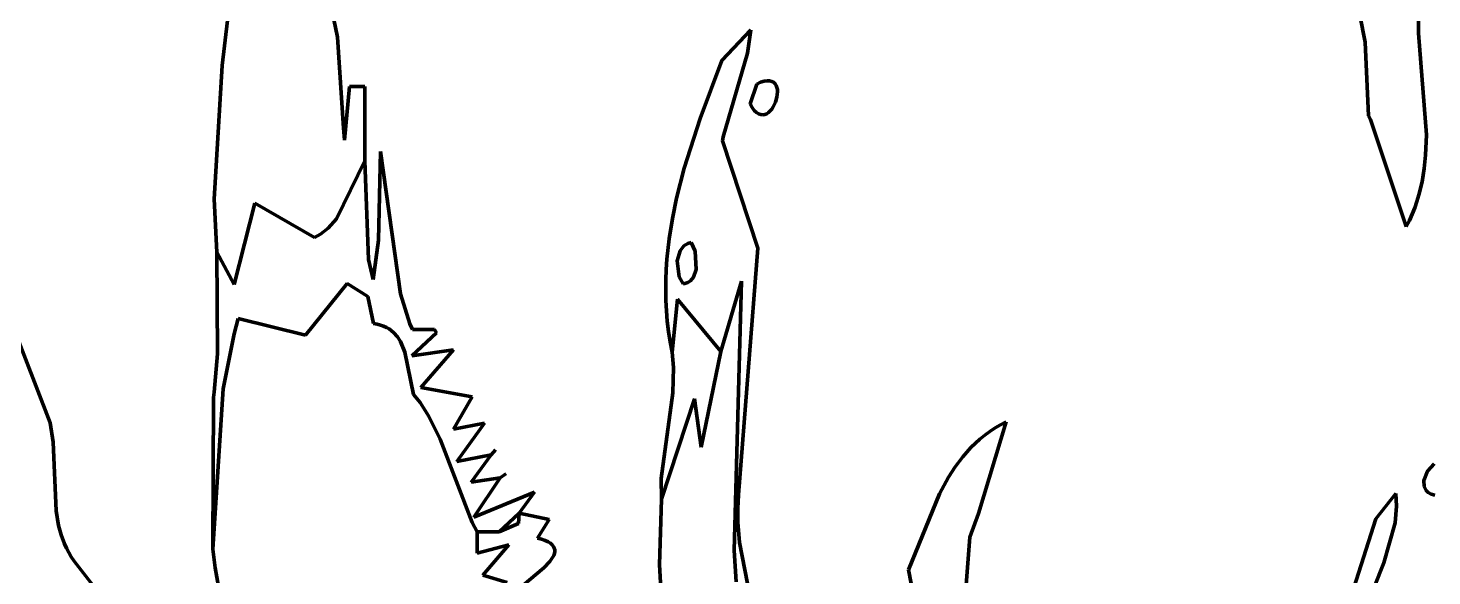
# Model space of a CAD drawing. Header units: millimetres. Extents: x 0 to 8.3, y 0 to 12.4.
# Drawn here: x 2.105 to 3.703, y 5.547 to 6.17 of the extents above; entities that cross this region are included whole.
import ezdxf

# ---------------------------------------------------------------- set-up
doc = ezdxf.new("R2010")
doc.units = ezdxf.units.MM
for name, color, linetype, lineweight in [('color#131313ff', 7, 'CONTINUOUS', 100), ('color#7c7c7cff', 7, 'CONTINUOUS', 100), ('color#c5c5c5ff', 7, 'CONTINUOUS', 100), ('color#ffffffff', 7, 'CONTINUOUS', 100)]:
    doc.layers.add(name, color=color, linetype=linetype, lineweight=lineweight)

msp = doc.modelspace()

# ---------------------------------------------------------------- linework, layer by layer
at = {"layer": 'color#131313ff'}
for p, q in [((2.8934, 5.8022), (2.917, 5.8824)), ((2.917, 5.8824), (2.9088, 5.5755)), ((2.0716, 5.8717), (2.1298, 5.721)), ((2.4208, 5.8207), (2.468, 5.8798)), ((2.468, 5.8798), (2.4915, 5.865)), ((2.4915, 5.865), (2.4982, 5.8343)), ((2.3394, 5.8222), (2.3441, 5.8399)), ((2.3441, 5.8399), (2.4208, 5.8207)), ((2.4982, 5.8343), (2.5023, 5.8335)), ((2.3268, 5.7596), (2.3394, 5.8222)), ((2.5023, 5.8335), (2.506, 5.8324)), ((2.506, 5.8324), (2.5095, 5.8311)), ((2.5095, 5.8311), (2.5128, 5.8296)), ((2.5128, 5.8296), (2.5157, 5.8279)), ((2.5157, 5.8279), (2.5209, 5.8238)), ((2.5209, 5.8238), (2.5252, 5.8191)), ((2.5252, 5.8191), (2.5287, 5.8137)), ((2.5287, 5.8137), (2.5338, 5.8015)), ((2.8712, 5.6933), (2.8934, 5.8022)), ((2.5338, 5.8015), (2.5436, 5.7534)), ((2.3153, 5.5773), (2.3268, 5.7596)), ((2.5436, 5.7534), (2.5511, 5.744)), ((2.5511, 5.744), (2.5608, 5.729)), ((2.8258, 5.6343), (2.8634, 5.7483)), ((2.8634, 5.7483), (2.8712, 5.6933)), ((2.5608, 5.729), (2.5739, 5.7025)), ((2.1298, 5.721), (2.1332, 5.6992)), ((2.1332, 5.6992), (2.1368, 5.6207)), ((2.5739, 5.7025), (2.6104, 5.6076)), ((2.8238, 5.5594), (2.8258, 5.6343)), ((3.6394, 5.6117), (3.6621, 5.6407)), ((3.6621, 5.6407), (3.6628, 5.6261)), ((2.1368, 5.6207), (2.1395, 5.6043)), ((3.6055, 5.5065), (3.6394, 5.6117)), ((3.6628, 5.6261), (3.6612, 5.6072)), ((2.1395, 5.6043), (2.1423, 5.5937)), ((2.6104, 5.6076), (2.6159, 5.597)), ((2.6159, 5.597), (2.616, 5.5726)), ((3.6612, 5.6072), (3.6482, 5.5616)), ((2.1423, 5.5937), (2.1461, 5.5834)), ((2.1461, 5.5834), (2.1484, 5.5783)), ((2.616, 5.5726), (2.6521, 5.5822)), ((2.6521, 5.5822), (2.6224, 5.5476)), ((2.1484, 5.5783), (2.151, 5.5733)), ((2.151, 5.5733), (2.154, 5.5684)), ((2.154, 5.5684), (2.1573, 5.5636)), ((2.1573, 5.5636), (2.3376, 5.3325)), ((2.3179, 5.5559), (2.3153, 5.5773)), ((2.9088, 5.5755), (2.9108, 5.5401)), ((2.3216, 5.5347), (2.3179, 5.5559)), ((2.6224, 5.5476), (2.6503, 5.5392)), ((2.8265, 5.5124), (2.8238, 5.5594)), ((3.6482, 5.5616), (3.6271, 5.5083))]:
    msp.add_line(p, q, dxfattribs=at)
at = {"layer": 'color#7c7c7cff'}
for p, q in [((2.5037, 5.929), (2.5059, 6.0298)), ((2.5059, 6.0298), (2.5288, 5.8678)), ((2.4561, 5.9531), (2.4882, 6.0192)), ((2.4882, 6.0192), (2.4922, 5.9068)), ((2.3393, 5.8785), (2.3631, 5.9713)), ((2.3631, 5.9713), (2.431, 5.932)), ((2.4463, 5.9425), (2.4561, 5.9531)), ((2.431, 5.932), (2.4376, 5.9358)), ((2.4376, 5.9358), (2.4463, 5.9425)), ((2.3205, 5.7996), (2.3198, 5.9152)), ((2.3198, 5.9152), (2.3393, 5.8785)), ((2.4976, 5.8841), (2.5037, 5.929)), ((2.8439, 5.9054), (2.8471, 5.9169)), ((2.8471, 5.9169), (2.8515, 5.9226)), ((2.8515, 5.9226), (2.856, 5.9253)), ((2.856, 5.9253), (2.8597, 5.9262)), ((2.8597, 5.9262), (2.8644, 5.9165)), ((2.8644, 5.9165), (2.8656, 5.8957)), ((2.4922, 5.9068), (2.4976, 5.8841)), ((2.8461, 5.8871), (2.8439, 5.9054)), ((2.8507, 5.8793), (2.8461, 5.8871)), ((2.8589, 5.8826), (2.856, 5.8807)), ((2.8623, 5.8867), (2.8589, 5.8826)), ((2.8656, 5.8957), (2.8623, 5.8867)), ((2.468, 5.8798), (2.4208, 5.8207)), ((2.4915, 5.865), (2.468, 5.8798)), ((2.5288, 5.8678), (2.5396, 5.8338)), ((2.8526, 5.8796), (2.8507, 5.8793)), ((2.856, 5.8807), (2.8526, 5.8796)), ((2.4982, 5.8343), (2.4915, 5.865)), ((2.838, 5.8014), (2.8441, 5.8618)), ((2.8441, 5.8618), (2.8934, 5.8022)), ((2.3441, 5.8399), (2.3394, 5.8222)), ((2.4208, 5.8207), (2.3441, 5.8399)), ((2.5023, 5.8335), (2.4982, 5.8343)), ((2.3394, 5.8222), (2.3268, 5.7596)), ((2.506, 5.8324), (2.5023, 5.8335)), ((2.5095, 5.8311), (2.506, 5.8324)), ((2.5128, 5.8296), (2.5095, 5.8311)), ((2.5157, 5.8279), (2.5128, 5.8296)), ((2.5209, 5.8238), (2.5157, 5.8279)), ((2.5252, 5.8191), (2.5209, 5.8238)), ((2.5287, 5.8137), (2.5252, 5.8191)), ((2.5396, 5.8338), (2.5423, 5.8271)), ((2.5698, 5.8235), (2.5418, 5.7973)), ((2.5423, 5.8271), (2.5675, 5.8274)), ((2.5675, 5.8274), (2.5698, 5.8235)), ((2.5338, 5.8015), (2.5287, 5.8137)), ((2.5418, 5.7973), (2.5893, 5.8043)), ((2.5893, 5.8043), (2.552, 5.7613)), ((2.8934, 5.8022), (2.8712, 5.6933)), ((2.3168, 5.7558), (2.3205, 5.7996)), ((2.5436, 5.7534), (2.5338, 5.8015)), ((2.8396, 5.7839), (2.838, 5.8014)), ((2.8387, 5.755), (2.8396, 5.7839)), ((2.3268, 5.7596), (2.3153, 5.5773)), ((2.3158, 5.7497), (2.3168, 5.7558)), ((2.552, 5.7613), (2.6104, 5.7506)), ((2.8256, 5.6575), (2.8387, 5.755)), ((2.3153, 5.5773), (2.3158, 5.7497)), ((2.5511, 5.744), (2.5436, 5.7534)), ((2.5608, 5.729), (2.5511, 5.744)), ((2.6104, 5.7506), (2.589, 5.7137)), ((2.8634, 5.7483), (2.8258, 5.6343)), ((2.8712, 5.6933), (2.8634, 5.7483)), ((2.5739, 5.7025), (2.5608, 5.729)), ((2.589, 5.7137), (2.6244, 5.7207)), ((2.6244, 5.7207), (2.593, 5.677)), ((2.6104, 5.6076), (2.5739, 5.7025)), ((2.593, 5.677), (2.6322, 5.6847)), ((2.6322, 5.6847), (2.6092, 5.6536)), ((2.6092, 5.6536), (2.6423, 5.6584)), ((2.6423, 5.6584), (2.6124, 5.6138)), ((2.6423, 5.6584), (2.6487, 5.6628)), ((2.6487, 5.6628), (2.6423, 5.6584)), ((2.8258, 5.6343), (2.8256, 5.6575)), ((2.6124, 5.6138), (2.6815, 5.6422)), ((2.6815, 5.6422), (2.6638, 5.6183)), ((2.6638, 5.6183), (2.641, 5.5969)), ((2.6159, 5.597), (2.6104, 5.6076)), ((2.641, 5.5969), (2.6159, 5.597))]:
    msp.add_line(p, q, dxfattribs=at)
at = {"layer": 'color#c5c5c5ff'}
for p, q in [((2.3257, 6.1278), (2.3352, 6.2084)), ((3.6878, 6.1927), (3.6877, 6.1647)), ((2.453, 6.1802), (2.457, 6.1601)), ((3.6272, 6.1543), (3.621, 6.185)), ((2.457, 6.1601), (2.464, 6.0565)), ((2.8946, 6.1336), (2.9278, 6.1686)), ((2.9278, 6.1686), (2.9239, 6.1418)), ((3.6308, 6.0704), (3.6272, 6.1543)), ((3.6877, 6.1647), (3.6968, 6.0488)), ((2.9239, 6.1418), (2.896, 6.0466)), ((2.3168, 5.9756), (2.3257, 6.1278)), ((2.8698, 6.0674), (2.8946, 6.1336)), ((2.9268, 6.0841), (2.9344, 6.1067)), ((2.9344, 6.1067), (2.9388, 6.1087)), ((2.9388, 6.1087), (2.9427, 6.1099)), ((2.9427, 6.1099), (2.9461, 6.1105)), ((2.9461, 6.1105), (2.9491, 6.1104)), ((2.9491, 6.1104), (2.9516, 6.1098)), ((2.9516, 6.1098), (2.9536, 6.1087)), ((2.9536, 6.1087), (2.9553, 6.1071)), ((2.9553, 6.1071), (2.9565, 6.1052)), ((2.465, 6.043), (2.4708, 6.104)), ((2.4708, 6.104), (2.4882, 6.1039)), ((2.4882, 6.1039), (2.4882, 6.0192)), ((2.9574, 6.0919), (2.9558, 6.086)), ((2.9565, 6.1052), (2.9574, 6.1029)), ((2.9574, 6.1029), (2.9579, 6.1004)), ((2.958, 6.0977), (2.9574, 6.0919)), ((2.9579, 6.1004), (2.958, 6.0977)), ((2.9292, 6.08), (2.9268, 6.0841)), ((2.9316, 6.0768), (2.9292, 6.08)), ((2.9341, 6.0744), (2.9316, 6.0768)), ((2.9365, 6.0728), (2.9341, 6.0744)), ((2.9478, 6.0743), (2.9457, 6.0729)), ((2.9498, 6.0761), (2.9478, 6.0743)), ((2.9515, 6.0782), (2.9498, 6.0761)), ((2.9531, 6.0806), (2.9515, 6.0782)), ((2.9558, 6.086), (2.9531, 6.0806)), ((2.8519, 6.011), (2.8698, 6.0674)), ((2.9389, 6.0719), (2.9365, 6.0728)), ((2.9413, 6.0717), (2.9389, 6.0719)), ((2.9436, 6.0721), (2.9413, 6.0717)), ((2.9457, 6.0729), (2.9436, 6.0721)), ((3.6331, 6.0664), (3.6308, 6.0704)), ((3.6739, 5.9444), (3.6331, 6.0664)), ((2.464, 6.0565), (2.465, 6.043)), ((2.896, 6.0466), (2.8954, 6.0421)), ((2.8954, 6.0421), (2.9355, 5.9198)), ((3.6968, 6.0488), (3.696, 6.0257)), ((2.4882, 6.0192), (2.4561, 5.9531)), ((2.8431, 5.9767), (2.8519, 6.011)), ((3.6944, 6.0105), (3.6919, 5.9954)), ((3.696, 6.0257), (3.6944, 6.0105)), ((3.6919, 5.9954), (3.6884, 5.9805)), ((3.6884, 5.9805), (3.6861, 5.9731)), ((2.3198, 5.9152), (2.3168, 5.9756)), ((2.3631, 5.9713), (2.3393, 5.8785)), ((2.431, 5.932), (2.3631, 5.9713)), ((2.8384, 5.9536), (2.8431, 5.9767)), ((3.6836, 5.9659), (3.6807, 5.9586)), ((3.6861, 5.9731), (3.6836, 5.9659)), ((2.4561, 5.9531), (2.4463, 5.9425)), ((2.8347, 5.9305), (2.8384, 5.9536)), ((3.6775, 5.9515), (3.6739, 5.9444)), ((3.6807, 5.9586), (3.6775, 5.9515)), ((2.4376, 5.9358), (2.431, 5.932)), ((2.4463, 5.9425), (2.4376, 5.9358)), ((2.8321, 5.9072), (2.8347, 5.9305)), ((2.3393, 5.8785), (2.3198, 5.9152)), ((2.8471, 5.9169), (2.8439, 5.9054)), ((2.8515, 5.9226), (2.8471, 5.9169)), ((2.856, 5.9253), (2.8515, 5.9226)), ((2.8597, 5.9262), (2.856, 5.9253)), ((2.8644, 5.9165), (2.8597, 5.9262)), ((2.8656, 5.8957), (2.8644, 5.9165)), ((2.9355, 5.9198), (2.9138, 5.6391)), ((2.8313, 5.8955), (2.8321, 5.9072)), ((2.8439, 5.9054), (2.8461, 5.8871)), ((2.8307, 5.8721), (2.8308, 5.8838)), ((2.8308, 5.8838), (2.8313, 5.8955)), ((2.8461, 5.8871), (2.8507, 5.8793)), ((2.856, 5.8807), (2.8589, 5.8826)), ((2.8589, 5.8826), (2.8623, 5.8867)), ((2.8623, 5.8867), (2.8656, 5.8957)), ((2.917, 5.8824), (2.8934, 5.8022)), ((2.9088, 5.5755), (2.917, 5.8824)), ((2.8309, 5.8603), (2.8307, 5.8721)), ((2.8507, 5.8793), (2.8526, 5.8796)), ((2.8526, 5.8796), (2.856, 5.8807)), ((2.8315, 5.8486), (2.8309, 5.8603)), ((2.8441, 5.8618), (2.838, 5.8014)), ((2.8934, 5.8022), (2.8441, 5.8618)), ((2.8325, 5.8368), (2.8315, 5.8486)), ((2.8339, 5.825), (2.8325, 5.8368)), ((2.8358, 5.8132), (2.8339, 5.825)), ((2.838, 5.8014), (2.8358, 5.8132)), ((3.2185, 5.7223), (3.1868, 5.6179)), ((3.212, 5.7189), (3.2185, 5.7223)), ((3.1885, 5.7026), (3.194, 5.707)), ((3.194, 5.707), (3.1997, 5.7113)), ((3.1997, 5.7113), (3.2057, 5.7152)), ((3.2057, 5.7152), (3.212, 5.7189)), ((2.6322, 5.6847), (2.637, 5.6904)), ((2.637, 5.6904), (2.6322, 5.6847)), ((3.169, 5.6823), (3.1783, 5.6929)), ((3.1783, 5.6929), (3.1833, 5.6978)), ((3.1833, 5.6978), (3.1885, 5.7026)), ((3.1605, 5.671), (3.169, 5.6823)), ((3.698, 5.666), (3.7058, 5.6743)), ((3.1423, 5.6402), (3.1527, 5.6591)), ((3.1527, 5.6591), (3.1605, 5.671)), ((3.6941, 5.6554), (3.698, 5.666)), ((3.6944, 5.6485), (3.6941, 5.6554)), ((3.6965, 5.6441), (3.6944, 5.6485)), ((3.6989, 5.6417), (3.6965, 5.6441)), ((2.9138, 5.6391), (2.9129, 5.6234)), ((3.1072, 5.5537), (3.1423, 5.6402)), ((3.7022, 5.6399), (3.6989, 5.6417)), ((3.7064, 5.6388), (3.7022, 5.6399)), ((2.6631, 5.6064), (2.6638, 5.6183)), ((2.6638, 5.6183), (2.6982, 5.6108)), ((2.6982, 5.6108), (2.6848, 5.5896)), ((2.9129, 5.6234), (2.9129, 5.6078)), ((3.1868, 5.6179), (3.1772, 5.5907)), ((2.616, 5.5726), (2.6159, 5.597)), ((2.6159, 5.597), (2.641, 5.5969)), ((2.641, 5.5969), (2.6631, 5.6064)), ((2.9129, 5.6078), (2.9146, 5.5846)), ((2.6521, 5.5822), (2.616, 5.5726)), ((2.6224, 5.5476), (2.6521, 5.5822)), ((2.6848, 5.5896), (2.6895, 5.5884)), ((2.6895, 5.5884), (2.6935, 5.587)), ((2.6935, 5.587), (2.6968, 5.5856)), ((2.6968, 5.5856), (2.6994, 5.5839)), ((2.6994, 5.5839), (2.7015, 5.5822)), ((2.7015, 5.5822), (2.703, 5.5804)), ((2.703, 5.5804), (2.7039, 5.5785)), ((2.7039, 5.5785), (2.7044, 5.5765)), ((2.9146, 5.5846), (2.936, 5.4777)), ((3.1772, 5.5907), (3.1701, 5.5005)), ((2.6987, 5.5631), (2.6921, 5.556)), ((2.702, 5.5677), (2.6987, 5.5631)), ((2.7032, 5.57), (2.702, 5.5677)), ((2.704, 5.5722), (2.7032, 5.57)), ((2.7044, 5.5744), (2.704, 5.5722)), ((2.7044, 5.5765), (2.7044, 5.5744)), ((2.9108, 5.5401), (2.9088, 5.5755)), ((2.6503, 5.5392), (2.6224, 5.5476)), ((2.6921, 5.556), (2.6681, 5.536)), ((3.1133, 5.5227), (3.1072, 5.5537))]:
    msp.add_line(p, q, dxfattribs=at)
at = {"layer": 'color#ffffffff'}
for p, q in [((2.3352, 6.2084), (2.3257, 6.1278)), ((3.6877, 6.1647), (3.6878, 6.1927)), ((2.457, 6.1601), (2.453, 6.1802)), ((3.621, 6.185), (3.6272, 6.1543)), ((2.464, 6.0565), (2.457, 6.1601)), ((2.9278, 6.1686), (2.8946, 6.1336)), ((2.9239, 6.1418), (2.9278, 6.1686)), ((3.6272, 6.1543), (3.6308, 6.0704)), ((3.6968, 6.0488), (3.6877, 6.1647)), ((2.896, 6.0466), (2.9239, 6.1418)), ((2.3257, 6.1278), (2.3168, 5.9756)), ((2.8946, 6.1336), (2.8698, 6.0674)), ((2.9344, 6.1067), (2.9268, 6.0841)), ((2.9388, 6.1087), (2.9344, 6.1067)), ((2.9427, 6.1099), (2.9388, 6.1087)), ((2.9461, 6.1105), (2.9427, 6.1099)), ((2.9491, 6.1104), (2.9461, 6.1105)), ((2.9516, 6.1098), (2.9491, 6.1104)), ((2.9536, 6.1087), (2.9516, 6.1098)), ((2.9553, 6.1071), (2.9536, 6.1087)), ((2.9565, 6.1052), (2.9553, 6.1071)), ((2.4708, 6.104), (2.465, 6.043)), ((2.4882, 6.1039), (2.4708, 6.104)), ((2.4882, 6.0192), (2.4882, 6.1039)), ((2.9558, 6.086), (2.9574, 6.0919)), ((2.9574, 6.1029), (2.9565, 6.1052)), ((2.9579, 6.1004), (2.9574, 6.1029)), ((2.9574, 6.0919), (2.958, 6.0977)), ((2.958, 6.0977), (2.9579, 6.1004)), ((2.9268, 6.0841), (2.9292, 6.08)), ((2.9292, 6.08), (2.9316, 6.0768)), ((2.9316, 6.0768), (2.9341, 6.0744)), ((2.9341, 6.0744), (2.9365, 6.0728)), ((2.9457, 6.0729), (2.9478, 6.0743)), ((2.9478, 6.0743), (2.9498, 6.0761)), ((2.9498, 6.0761), (2.9515, 6.0782)), ((2.9515, 6.0782), (2.9531, 6.0806)), ((2.9531, 6.0806), (2.9558, 6.086)), ((2.8698, 6.0674), (2.8519, 6.011)), ((2.9365, 6.0728), (2.9389, 6.0719)), ((2.9389, 6.0719), (2.9413, 6.0717)), ((2.9413, 6.0717), (2.9436, 6.0721)), ((2.9436, 6.0721), (2.9457, 6.0729)), ((3.6308, 6.0704), (3.6331, 6.0664)), ((3.6331, 6.0664), (3.6739, 5.9444)), ((2.465, 6.043), (2.464, 6.0565)), ((2.8954, 6.0421), (2.896, 6.0466)), ((2.9355, 5.9198), (2.8954, 6.0421)), ((3.696, 6.0257), (3.6968, 6.0488)), ((2.5059, 6.0298), (2.5037, 5.929)), ((2.5288, 5.8678), (2.5059, 6.0298)), ((2.4922, 5.9068), (2.4882, 6.0192)), ((2.8519, 6.011), (2.8431, 5.9767)), ((3.6919, 5.9954), (3.6944, 6.0105)), ((3.6944, 6.0105), (3.696, 6.0257)), ((3.6884, 5.9805), (3.6919, 5.9954)), ((3.6861, 5.9731), (3.6884, 5.9805)), ((2.3168, 5.9756), (2.3198, 5.9152)), ((2.8431, 5.9767), (2.8384, 5.9536)), ((3.6807, 5.9586), (3.6836, 5.9659)), ((3.6836, 5.9659), (3.6861, 5.9731)), ((2.8384, 5.9536), (2.8347, 5.9305)), ((3.6739, 5.9444), (3.6775, 5.9515)), ((3.6775, 5.9515), (3.6807, 5.9586)), ((2.8347, 5.9305), (2.8321, 5.9072)), ((2.3198, 5.9152), (2.3205, 5.7996)), ((2.5037, 5.929), (2.4976, 5.8841)), ((2.9138, 5.6391), (2.9355, 5.9198)), ((2.4976, 5.8841), (2.4922, 5.9068)), ((2.8321, 5.9072), (2.8313, 5.8955)), ((2.8308, 5.8838), (2.8307, 5.8721)), ((2.8313, 5.8955), (2.8308, 5.8838)), ((2.1298, 5.721), (2.0716, 5.8717)), ((2.5396, 5.8338), (2.5288, 5.8678)), ((2.8307, 5.8721), (2.8309, 5.8603)), ((2.8309, 5.8603), (2.8315, 5.8486)), ((2.8315, 5.8486), (2.8325, 5.8368)), ((2.8325, 5.8368), (2.8339, 5.825)), ((2.5423, 5.8271), (2.5396, 5.8338)), ((2.5418, 5.7973), (2.5698, 5.8235)), ((2.5675, 5.8274), (2.5423, 5.8271)), ((2.5698, 5.8235), (2.5675, 5.8274)), ((2.8339, 5.825), (2.8358, 5.8132)), ((2.5893, 5.8043), (2.5418, 5.7973)), ((2.552, 5.7613), (2.5893, 5.8043)), ((2.8358, 5.8132), (2.838, 5.8014)), ((2.3205, 5.7996), (2.3168, 5.7558)), ((2.838, 5.8014), (2.8396, 5.7839)), ((2.8396, 5.7839), (2.8387, 5.755)), ((2.3168, 5.7558), (2.3158, 5.7497)), ((2.6104, 5.7506), (2.552, 5.7613)), ((2.8387, 5.755), (2.8256, 5.6575)), ((2.3158, 5.7497), (2.3153, 5.5773)), ((2.589, 5.7137), (2.6104, 5.7506)), ((3.1868, 5.6179), (3.2185, 5.7223)), ((3.2185, 5.7223), (3.212, 5.7189)), ((2.1332, 5.6992), (2.1298, 5.721)), ((2.6244, 5.7207), (2.589, 5.7137)), ((2.593, 5.677), (2.6244, 5.7207)), ((3.194, 5.707), (3.1885, 5.7026)), ((3.1997, 5.7113), (3.194, 5.707)), ((3.2057, 5.7152), (3.1997, 5.7113)), ((3.212, 5.7189), (3.2057, 5.7152)), ((2.1368, 5.6207), (2.1332, 5.6992)), ((2.6322, 5.6847), (2.637, 5.6904)), ((2.637, 5.6904), (2.6322, 5.6847)), ((3.1783, 5.6929), (3.169, 5.6823)), ((3.1833, 5.6978), (3.1783, 5.6929)), ((3.1885, 5.7026), (3.1833, 5.6978)), ((2.6322, 5.6847), (2.593, 5.677)), ((2.6092, 5.6536), (2.6322, 5.6847)), ((3.169, 5.6823), (3.1605, 5.671)), ((3.7058, 5.6743), (3.698, 5.666)), ((2.6423, 5.6584), (2.6092, 5.6536)), ((2.6124, 5.6138), (2.6423, 5.6584)), ((2.6423, 5.6584), (2.6487, 5.6628)), ((2.6487, 5.6628), (2.6423, 5.6584)), ((3.1527, 5.6591), (3.1423, 5.6402)), ((3.1605, 5.671), (3.1527, 5.6591)), ((3.698, 5.666), (3.6941, 5.6554)), ((2.8256, 5.6575), (2.8258, 5.6343)), ((3.6941, 5.6554), (3.6944, 5.6485)), ((3.6944, 5.6485), (3.6965, 5.6441)), ((3.6965, 5.6441), (3.6989, 5.6417)), ((2.6815, 5.6422), (2.6124, 5.6138)), ((2.6638, 5.6183), (2.6815, 5.6422)), ((2.8258, 5.6343), (2.8238, 5.5594)), ((2.9129, 5.6234), (2.9138, 5.6391)), ((3.1423, 5.6402), (3.1072, 5.5537)), ((3.6621, 5.6407), (3.6394, 5.6117)), ((3.6628, 5.6261), (3.6621, 5.6407)), ((3.6989, 5.6417), (3.7022, 5.6399)), ((3.7022, 5.6399), (3.7064, 5.6388)), ((2.1395, 5.6043), (2.1368, 5.6207)), ((2.641, 5.5969), (2.6638, 5.6183)), ((2.6638, 5.6183), (2.6631, 5.6064)), ((2.6982, 5.6108), (2.6638, 5.6183)), ((2.6848, 5.5896), (2.6982, 5.6108)), ((2.9129, 5.6078), (2.9129, 5.6234)), ((3.1772, 5.5907), (3.1868, 5.6179)), ((3.6394, 5.6117), (3.6055, 5.5065)), ((3.6612, 5.6072), (3.6628, 5.6261)), ((2.1423, 5.5937), (2.1395, 5.6043)), ((2.6631, 5.6064), (2.641, 5.5969)), ((2.9146, 5.5846), (2.9129, 5.6078)), ((3.6482, 5.5616), (3.6612, 5.6072)), ((2.1461, 5.5834), (2.1423, 5.5937)), ((2.1484, 5.5783), (2.1461, 5.5834)), ((2.6895, 5.5884), (2.6848, 5.5896)), ((2.6935, 5.587), (2.6895, 5.5884)), ((2.6968, 5.5856), (2.6935, 5.587)), ((2.6994, 5.5839), (2.6968, 5.5856)), ((2.7015, 5.5822), (2.6994, 5.5839)), ((2.703, 5.5804), (2.7015, 5.5822)), ((2.7039, 5.5785), (2.703, 5.5804)), ((2.7044, 5.5765), (2.7039, 5.5785)), ((2.936, 5.4777), (2.9146, 5.5846)), ((3.1701, 5.5005), (3.1772, 5.5907)), ((2.151, 5.5733), (2.1484, 5.5783)), ((2.154, 5.5684), (2.151, 5.5733)), ((2.1573, 5.5636), (2.154, 5.5684)), ((2.3376, 5.3325), (2.1573, 5.5636)), ((2.3153, 5.5773), (2.3179, 5.5559)), ((2.6921, 5.556), (2.6987, 5.5631)), ((2.6987, 5.5631), (2.702, 5.5677)), ((2.702, 5.5677), (2.7032, 5.57)), ((2.7032, 5.57), (2.704, 5.5722)), ((2.704, 5.5722), (2.7044, 5.5744)), ((2.7044, 5.5744), (2.7044, 5.5765)), ((2.3179, 5.5559), (2.3216, 5.5347)), ((2.6681, 5.536), (2.6921, 5.556)), ((2.8238, 5.5594), (2.8265, 5.5124)), ((3.1072, 5.5537), (3.1133, 5.5227)), ((3.6271, 5.5083), (3.6482, 5.5616))]:
    msp.add_line(p, q, dxfattribs=at)

doc.saveas('drawing.dxf')
